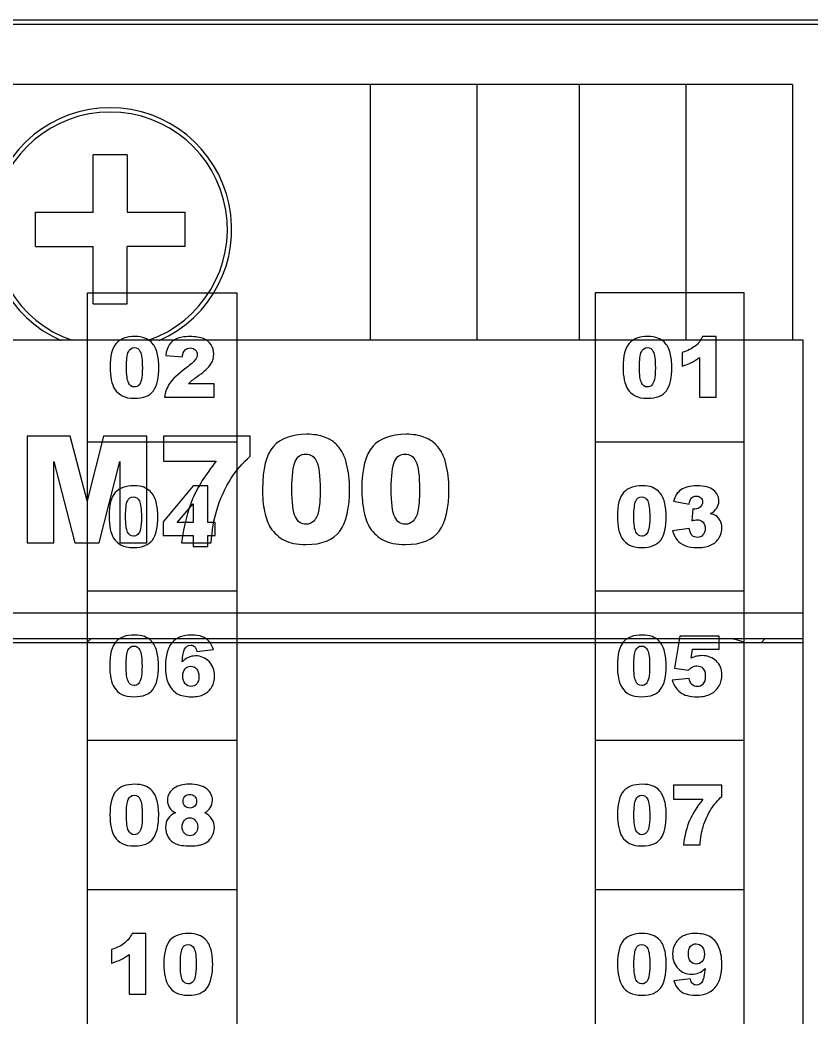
# Model space of a CAD drawing. Header units: millimetres. Extents: x 40 to 416, y -270 to 20.
# Drawn here: x 335.88 to 354.43, y -161.88 to -138.49 of the extents above; entities that cross this region are included whole.
import ezdxf

# ---------------------------------------------------------------- set-up
doc = ezdxf.new("R2010")
doc.units = ezdxf.units.MM
doc.layers.add('02___PRT_ALL_AXES', color=7, linetype='Continuous')
doc.layers.add('03___PRT_ALL_CURVES', color=7, linetype='Continuous')

# ---------------------------------------------------------------- blocks, each defined once
blk = doc.blocks.new('MOD_DIM780')
at = {"linetype": 'Continuous'}
for p, q in [((115.469, 131.511), (160.969, 131.511)), ((115.369, 131.411), (161.069, 131.411)), ((128.469, 51.611), (128.469, 125.111)), ((128.469, 125.111), (131.969, 125.111)), ((131.969, 125.111), (131.969, 51.611)), ((140.369, 125.111), (140.369, 51.611)), ((143.869, 125.111), (140.369, 125.111)), ((143.869, 51.611), (143.869, 125.111)), ((143.212, 124.085), (142.89, 124.085)), ((143.212, 122.661), (143.212, 124.085)), ((130.302, 123.638), (130.692, 123.606)), ((142.41, 123.709), (142.41, 123.39)), ((142.819, 123.594), (142.819, 122.661)), ((131.441, 122.978), (130.833, 122.978)), ((131.441, 122.661), (131.441, 122.978)), ((130.274, 122.661), (131.441, 122.661)), ((142.819, 122.661), (143.212, 122.661)), ((131.969, 121.611), (128.469, 121.611)), ((143.869, 121.611), (140.369, 121.611)), ((130.948, 120.585), (130.24, 119.742)), ((131.287, 120.585), (130.948, 120.585)), ((131.287, 119.724), (131.287, 120.585)), ((142.209, 120.222), (142.576, 120.156)), ((130.573, 119.724), (130.948, 120.164)), ((130.948, 120.164), (130.948, 119.724)), ((142.66, 120.043), (142.64, 119.765)), ((130.24, 119.742), (130.24, 119.422)), ((130.948, 119.724), (130.573, 119.724)), ((131.463, 119.724), (131.287, 119.724)), ((131.463, 119.422), (131.463, 119.724)), ((142.576, 119.582), (142.188, 119.53)), ((130.24, 119.422), (130.948, 119.422)), ((130.948, 119.422), (130.948, 119.161)), ((131.287, 119.161), (131.287, 119.422)), ((131.287, 119.422), (131.463, 119.422)), ((130.948, 119.161), (131.287, 119.161)), ((131.969, 118.111), (128.469, 118.111)), ((143.869, 118.111), (140.369, 118.111)), ((142.355, 117.061), (142.232, 116.308)), ((143.279, 117.061), (142.355, 117.061)), ((143.279, 116.75), (143.279, 117.061)), ((131.033, 116.698), (131.42, 116.746)), ((142.62, 116.54), (142.653, 116.75)), ((142.653, 116.75), (143.279, 116.75)), ((142.232, 116.308), (142.563, 116.26)), ((142.575, 116.067), (142.181, 116.024)), ((131.969, 114.611), (128.469, 114.611)), ((143.869, 114.611), (140.369, 114.611)), ((142.207, 113.561), (142.207, 113.232)), ((143.343, 113.561), (142.207, 113.561)), ((143.343, 113.298), (143.343, 113.561)), ((142.207, 113.232), (142.898, 113.232)), ((142.443, 112.161), (142.831, 112.161)), ((131.969, 111.111), (128.469, 111.111)), ((143.869, 111.111), (140.369, 111.111)), ((129.837, 110.085), (129.515, 110.085)), ((129.837, 108.661), (129.837, 110.085)), ((129.035, 109.709), (129.035, 109.39)), ((129.443, 109.594), (129.443, 108.661)), ((142.605, 109.024), (142.218, 108.975)), ((129.443, 108.661), (129.837, 108.661))]:
    blk.add_line(p, q, dxfattribs=at)
blk.add_arc((130.879, 113.208), 1.071, 270.0061, 282.0044, dxfattribs=at)
for points in [[(129.579, 124.085), (129.383, 124.085), (129.237, 124.031), (129.141, 123.925)], [(129.811, 124.049), (129.75, 124.072), (129.673, 124.085), (129.579, 124.085)], [(129.959, 123.959), (129.921, 123.996), (129.872, 124.026), (129.811, 124.049)], [(130.049, 123.841), (130.027, 123.882), (129.998, 123.921), (129.959, 123.959)], [(130.558, 124.035), (130.484, 124.002), (130.426, 123.955), (130.386, 123.894)], [(130.867, 124.085), (130.735, 124.085), (130.633, 124.067), (130.558, 124.035)], [(131.186, 124.037), (131.109, 124.068), (131.003, 124.085), (130.867, 124.085)], [(131.365, 123.894), (131.321, 123.959), (131.262, 124.006), (131.186, 124.037)], [(141.608, 124.085), (141.411, 124.085), (141.265, 124.031), (141.17, 123.925)], [(141.84, 124.049), (141.779, 124.072), (141.701, 124.085), (141.608, 124.085)], [(141.988, 123.959), (141.95, 123.996), (141.9, 124.026), (141.84, 124.049)], [(142.078, 123.841), (142.056, 123.882), (142.026, 123.921), (141.988, 123.959)], [(142.89, 124.085), (142.848, 123.997), (142.791, 123.922), (142.719, 123.863)], [(129.141, 123.925), (129.046, 123.818), (128.998, 123.632), (128.998, 123.366)], [(129.384, 123.365), (129.384, 123.541), (129.398, 123.662), (129.427, 123.727)], [(129.427, 123.727), (129.455, 123.792), (129.501, 123.826), (129.566, 123.826)], [(129.566, 123.826), (129.629, 123.826), (129.676, 123.793), (129.707, 123.729)], [(129.707, 123.729), (129.739, 123.665), (129.755, 123.54), (129.755, 123.355)], [(130.103, 123.698), (130.089, 123.752), (130.071, 123.8), (130.049, 123.841)], [(130.386, 123.894), (130.345, 123.832), (130.318, 123.747), (130.302, 123.638)], [(130.692, 123.606), (130.702, 123.684), (130.723, 123.74), (130.755, 123.771)], [(130.755, 123.771), (130.786, 123.802), (130.828, 123.818), (130.877, 123.818)], [(130.877, 123.818), (130.925, 123.818), (130.964, 123.803), (130.996, 123.772)], [(130.996, 123.772), (131.027, 123.742), (131.043, 123.705), (131.043, 123.663)], [(131.431, 123.677), (131.431, 123.757), (131.409, 123.829), (131.365, 123.894)], [(141.17, 123.925), (141.074, 123.818), (141.026, 123.632), (141.026, 123.366)], [(141.412, 123.365), (141.412, 123.541), (141.426, 123.662), (141.455, 123.727)], [(141.455, 123.727), (141.484, 123.792), (141.53, 123.826), (141.594, 123.826)], [(141.594, 123.826), (141.657, 123.826), (141.704, 123.793), (141.736, 123.729)], [(141.736, 123.729), (141.767, 123.665), (141.784, 123.54), (141.784, 123.355)], [(142.131, 123.698), (142.118, 123.752), (142.1, 123.8), (142.078, 123.841)], [(142.719, 123.863), (142.645, 123.803), (142.542, 123.751), (142.41, 123.709)], [(130.142, 123.371), (130.142, 123.484), (130.129, 123.593), (130.103, 123.698)], [(130.995, 123.539), (130.963, 123.494), (130.891, 123.429), (130.777, 123.345)], [(131.043, 123.663), (131.043, 123.623), (131.027, 123.582), (130.995, 123.539)], [(131.356, 123.432), (131.405, 123.51), (131.431, 123.591), (131.431, 123.677)], [(142.17, 123.371), (142.17, 123.484), (142.157, 123.593), (142.131, 123.698)], [(142.634, 123.476), (142.693, 123.506), (142.755, 123.545), (142.819, 123.594)], [(128.998, 123.366), (128.998, 123.258), (129.006, 123.159), (129.026, 123.069)], [(129.43, 123), (129.399, 123.065), (129.384, 123.187), (129.384, 123.365)], [(129.755, 123.355), (129.755, 123.228), (129.747, 123.134), (129.734, 123.075)], [(130.013, 122.813), (130.099, 122.931), (130.142, 123.117), (130.142, 123.371)], [(130.777, 123.345), (130.59, 123.207), (130.463, 123.087), (130.395, 122.985)], [(131.083, 123.177), (131.215, 123.269), (131.306, 123.354), (131.356, 123.432)], [(141.026, 123.366), (141.026, 123.258), (141.035, 123.159), (141.054, 123.069)], [(141.459, 123), (141.427, 123.065), (141.412, 123.187), (141.412, 123.365)], [(141.784, 123.355), (141.784, 123.228), (141.776, 123.134), (141.763, 123.075)], [(142.042, 122.813), (142.127, 122.931), (142.17, 123.117), (142.17, 123.371)], [(142.41, 123.39), (142.5, 123.417), (142.574, 123.446), (142.634, 123.476)], [(129.026, 123.069), (129.045, 122.98), (129.07, 122.91), (129.104, 122.858)], [(129.734, 123.075), (129.721, 123.015), (129.699, 122.971), (129.67, 122.943)], [(130.833, 122.978), (130.869, 123.012), (130.899, 123.041), (130.926, 123.062)], [(130.926, 123.062), (130.953, 123.084), (131.005, 123.122), (131.083, 123.177)], [(141.054, 123.069), (141.073, 122.98), (141.099, 122.91), (141.132, 122.858)], [(141.763, 123.075), (141.749, 123.015), (141.727, 122.971), (141.699, 122.943)], [(129.104, 122.858), (129.151, 122.786), (129.211, 122.73), (129.283, 122.693)], [(129.568, 122.902), (129.508, 122.902), (129.462, 122.935), (129.43, 123)], [(129.67, 122.943), (129.641, 122.916), (129.607, 122.902), (129.568, 122.902)], [(129.569, 122.637), (129.779, 122.637), (129.927, 122.695), (130.013, 122.813)], [(130.395, 122.985), (130.327, 122.884), (130.287, 122.775), (130.274, 122.661)], [(141.132, 122.858), (141.179, 122.786), (141.239, 122.73), (141.312, 122.693)], [(141.596, 122.902), (141.536, 122.902), (141.49, 122.935), (141.459, 123)], [(141.699, 122.943), (141.67, 122.916), (141.636, 122.902), (141.596, 122.902)], [(141.597, 122.637), (141.807, 122.637), (141.955, 122.695), (142.042, 122.813)], [(129.283, 122.693), (129.356, 122.656), (129.45, 122.637), (129.569, 122.637)], [(141.312, 122.693), (141.384, 122.656), (141.479, 122.637), (141.597, 122.637)], [(129.557, 120.585), (129.36, 120.585), (129.214, 120.531), (129.119, 120.425)], [(129.789, 120.549), (129.728, 120.572), (129.651, 120.585), (129.557, 120.585)], [(129.937, 120.459), (129.899, 120.496), (129.849, 120.526), (129.789, 120.549)], [(130.027, 120.341), (130.005, 120.382), (129.975, 120.421), (129.937, 120.459)], [(141.476, 120.585), (141.279, 120.585), (141.133, 120.531), (141.038, 120.425)], [(141.708, 120.549), (141.647, 120.572), (141.57, 120.585), (141.476, 120.585)], [(141.856, 120.459), (141.818, 120.496), (141.768, 120.526), (141.708, 120.549)], [(141.946, 120.341), (141.924, 120.382), (141.894, 120.421), (141.856, 120.459)], [(142.384, 120.491), (142.297, 120.428), (142.239, 120.338), (142.209, 120.222)], [(142.754, 120.585), (142.594, 120.585), (142.471, 120.553), (142.384, 120.491)], [(143.15, 120.482), (143.068, 120.55), (142.936, 120.585), (142.754, 120.585)], [(143.272, 120.225), (143.272, 120.329), (143.231, 120.414), (143.15, 120.482)], [(129.119, 120.425), (129.023, 120.318), (128.975, 120.132), (128.975, 119.866)], [(129.361, 119.865), (129.361, 120.041), (129.376, 120.162), (129.404, 120.227)], [(129.404, 120.227), (129.433, 120.292), (129.479, 120.326), (129.544, 120.326)], [(129.544, 120.326), (129.607, 120.326), (129.653, 120.293), (129.685, 120.229)], [(129.685, 120.229), (129.716, 120.165), (129.733, 120.04), (129.733, 119.855)], [(130.08, 120.198), (130.067, 120.252), (130.049, 120.3), (130.027, 120.341)], [(141.038, 120.425), (140.942, 120.318), (140.894, 120.132), (140.894, 119.866)], [(141.28, 119.865), (141.28, 120.041), (141.295, 120.162), (141.323, 120.227)], [(141.323, 120.227), (141.352, 120.292), (141.398, 120.326), (141.463, 120.326)], [(141.463, 120.326), (141.526, 120.326), (141.573, 120.293), (141.604, 120.229)], [(141.604, 120.229), (141.636, 120.165), (141.652, 120.04), (141.652, 119.855)], [(141.999, 120.198), (141.986, 120.252), (141.968, 120.3), (141.946, 120.341)], [(142.576, 120.156), (142.586, 120.225), (142.606, 120.273), (142.634, 120.301)], [(142.634, 120.301), (142.663, 120.329), (142.7, 120.343), (142.746, 120.343)], [(142.746, 120.343), (142.79, 120.343), (142.825, 120.33), (142.851, 120.304)], [(142.851, 120.304), (142.876, 120.279), (142.889, 120.245), (142.889, 120.203)], [(143.223, 120.061), (143.255, 120.11), (143.272, 120.164), (143.272, 120.225)], [(130.119, 119.871), (130.119, 119.984), (130.106, 120.093), (130.08, 120.198)], [(142.039, 119.871), (142.039, 119.984), (142.025, 120.093), (141.999, 120.198)], [(142.711, 120.038), (142.698, 120.038), (142.681, 120.039), (142.66, 120.043)], [(142.838, 120.087), (142.803, 120.055), (142.761, 120.038), (142.711, 120.038)], [(142.889, 120.203), (142.889, 120.158), (142.872, 120.119), (142.838, 120.087)], [(143.073, 119.932), (143.14, 119.969), (143.189, 120.012), (143.223, 120.061)], [(128.975, 119.866), (128.975, 119.758), (128.984, 119.659), (129.003, 119.569)], [(129.408, 119.5), (129.376, 119.565), (129.361, 119.687), (129.361, 119.865)], [(129.733, 119.855), (129.733, 119.728), (129.725, 119.634), (129.712, 119.575)], [(129.991, 119.313), (130.076, 119.431), (130.119, 119.617), (130.119, 119.871)], [(140.894, 119.866), (140.894, 119.758), (140.903, 119.659), (140.922, 119.569)], [(141.327, 119.5), (141.296, 119.565), (141.28, 119.687), (141.28, 119.865)], [(141.652, 119.855), (141.652, 119.728), (141.644, 119.634), (141.631, 119.575)], [(141.91, 119.313), (141.996, 119.431), (142.039, 119.617), (142.039, 119.871)], [(142.64, 119.765), (142.694, 119.78), (142.736, 119.788), (142.766, 119.788)], [(142.766, 119.788), (142.824, 119.788), (142.868, 119.77), (142.902, 119.734)], [(143.197, 119.885), (143.168, 119.903), (143.126, 119.919), (143.073, 119.932)], [(143.305, 119.772), (143.279, 119.819), (143.243, 119.857), (143.197, 119.885)], [(143.344, 119.605), (143.344, 119.67), (143.331, 119.725), (143.305, 119.772)], [(129.003, 119.569), (129.022, 119.48), (129.048, 119.41), (129.082, 119.358)], [(129.712, 119.575), (129.698, 119.515), (129.676, 119.471), (129.648, 119.443)], [(140.922, 119.569), (140.941, 119.48), (140.967, 119.41), (141.001, 119.358)], [(141.631, 119.575), (141.617, 119.515), (141.595, 119.471), (141.567, 119.443)], [(142.188, 119.53), (142.212, 119.442), (142.249, 119.37), (142.296, 119.313)], [(142.647, 119.419), (142.614, 119.449), (142.591, 119.504), (142.576, 119.582)], [(142.952, 119.584), (142.952, 119.52), (142.934, 119.469), (142.9, 119.431)], [(142.902, 119.734), (142.935, 119.698), (142.952, 119.649), (142.952, 119.584)], [(143.28, 119.37), (143.322, 119.444), (143.344, 119.523), (143.344, 119.605)], [(129.082, 119.358), (129.128, 119.286), (129.188, 119.23), (129.261, 119.193)], [(129.545, 119.402), (129.485, 119.402), (129.439, 119.435), (129.408, 119.5)], [(129.648, 119.443), (129.619, 119.416), (129.585, 119.402), (129.545, 119.402)], [(129.546, 119.137), (129.757, 119.137), (129.905, 119.195), (129.991, 119.313)], [(141.001, 119.358), (141.047, 119.286), (141.107, 119.23), (141.18, 119.193)], [(141.465, 119.402), (141.404, 119.402), (141.359, 119.435), (141.327, 119.5)], [(141.567, 119.443), (141.538, 119.416), (141.504, 119.402), (141.465, 119.402)], [(141.466, 119.137), (141.676, 119.137), (141.824, 119.195), (141.91, 119.313)], [(142.296, 119.313), (142.344, 119.255), (142.404, 119.211), (142.478, 119.182)], [(142.77, 119.374), (142.72, 119.374), (142.679, 119.388), (142.647, 119.419)], [(142.9, 119.431), (142.866, 119.393), (142.822, 119.374), (142.77, 119.374)], [(143.096, 119.197), (143.176, 119.237), (143.237, 119.295), (143.28, 119.37)], [(129.261, 119.193), (129.333, 119.156), (129.428, 119.137), (129.546, 119.137)], [(141.18, 119.193), (141.253, 119.156), (141.347, 119.137), (141.466, 119.137)], [(142.478, 119.182), (142.551, 119.152), (142.652, 119.137), (142.78, 119.137)], [(142.78, 119.137), (142.909, 119.137), (143.015, 119.158), (143.096, 119.197)], [(129.571, 117.085), (129.374, 117.085), (129.228, 117.031), (129.133, 116.925)], [(129.803, 117.049), (129.742, 117.072), (129.664, 117.085), (129.571, 117.085)], [(129.951, 116.959), (129.913, 116.996), (129.863, 117.026), (129.803, 117.049)], [(130.041, 116.841), (130.019, 116.882), (129.989, 116.921), (129.951, 116.959)], [(130.897, 117.085), (130.708, 117.085), (130.561, 117.025), (130.455, 116.908)], [(131.161, 117.045), (131.096, 117.071), (131.008, 117.085), (130.897, 117.085)], [(131.322, 116.932), (131.279, 116.982), (131.226, 117.02), (131.161, 117.045)], [(131.42, 116.746), (131.397, 116.82), (131.364, 116.883), (131.322, 116.932)], [(141.475, 117.085), (141.278, 117.085), (141.132, 117.031), (141.037, 116.925)], [(141.707, 117.049), (141.646, 117.072), (141.568, 117.085), (141.475, 117.085)], [(141.855, 116.959), (141.817, 116.996), (141.767, 117.026), (141.707, 117.049)], [(141.944, 116.841), (141.923, 116.882), (141.893, 116.921), (141.855, 116.959)], [(129.133, 116.925), (129.037, 116.818), (128.989, 116.632), (128.989, 116.366)], [(129.375, 116.365), (129.375, 116.541), (129.389, 116.662), (129.418, 116.727)], [(129.418, 116.727), (129.447, 116.792), (129.492, 116.826), (129.557, 116.826)], [(129.557, 116.826), (129.62, 116.826), (129.667, 116.793), (129.699, 116.729)], [(129.699, 116.729), (129.73, 116.665), (129.747, 116.54), (129.747, 116.355)], [(130.094, 116.698), (130.081, 116.752), (130.063, 116.8), (130.041, 116.841)], [(130.133, 116.371), (130.133, 116.484), (130.12, 116.593), (130.094, 116.698)], [(130.455, 116.908), (130.348, 116.79), (130.296, 116.605), (130.296, 116.353)], [(130.69, 116.456), (130.701, 116.606), (130.721, 116.704), (130.746, 116.751)], [(130.746, 116.751), (130.781, 116.813), (130.83, 116.846), (130.893, 116.846)], [(130.893, 116.846), (130.928, 116.846), (130.957, 116.834), (130.981, 116.812)], [(130.981, 116.812), (131.005, 116.789), (131.022, 116.751), (131.033, 116.698)], [(141.037, 116.925), (140.941, 116.818), (140.893, 116.632), (140.893, 116.366)], [(141.279, 116.365), (141.279, 116.541), (141.293, 116.662), (141.322, 116.727)], [(141.322, 116.727), (141.35, 116.792), (141.396, 116.826), (141.461, 116.826)], [(141.461, 116.826), (141.524, 116.826), (141.571, 116.793), (141.603, 116.729)], [(141.603, 116.729), (141.634, 116.665), (141.65, 116.54), (141.65, 116.355)], [(141.998, 116.698), (141.985, 116.752), (141.966, 116.8), (141.944, 116.841)], [(142.037, 116.371), (142.037, 116.484), (142.024, 116.593), (141.998, 116.698)], [(130.833, 116.56), (130.784, 116.537), (130.736, 116.503), (130.69, 116.456)], [(131.003, 116.595), (130.938, 116.595), (130.882, 116.583), (130.833, 116.56)], [(131.319, 116.461), (131.233, 116.55), (131.127, 116.595), (131.003, 116.595)], [(142.748, 116.586), (142.706, 116.576), (142.663, 116.56), (142.62, 116.54)], [(142.874, 116.601), (142.832, 116.601), (142.79, 116.596), (142.748, 116.586)], [(143.214, 116.474), (143.127, 116.558), (143.013, 116.601), (142.874, 116.601)], [(143.345, 116.154), (143.345, 116.282), (143.301, 116.389), (143.214, 116.474)], [(128.989, 116.366), (128.989, 116.258), (128.998, 116.159), (129.017, 116.069)], [(129.422, 116), (129.39, 116.065), (129.375, 116.187), (129.375, 116.365)], [(129.747, 116.355), (129.747, 116.228), (129.739, 116.134), (129.726, 116.075)], [(130.005, 115.813), (130.09, 115.931), (130.133, 116.117), (130.133, 116.371)], [(130.296, 116.353), (130.296, 116.18), (130.32, 116.042), (130.371, 115.937)], [(130.703, 116.122), (130.703, 116.196), (130.722, 116.254), (130.758, 116.294)], [(130.758, 116.294), (130.794, 116.334), (130.84, 116.354), (130.894, 116.354)], [(130.894, 116.354), (130.947, 116.354), (130.991, 116.333), (131.027, 116.292)], [(131.027, 116.292), (131.062, 116.25), (131.081, 116.19), (131.081, 116.111)], [(131.449, 116.122), (131.449, 116.259), (131.405, 116.371), (131.319, 116.461)], [(140.893, 116.366), (140.893, 116.258), (140.902, 116.159), (140.921, 116.069)], [(141.326, 116), (141.294, 116.065), (141.279, 116.187), (141.279, 116.365)], [(141.65, 116.355), (141.65, 116.228), (141.643, 116.134), (141.629, 116.075)], [(141.908, 115.813), (141.994, 115.931), (142.037, 116.117), (142.037, 116.371)], [(142.563, 116.26), (142.594, 116.295), (142.623, 116.32), (142.649, 116.333)], [(142.649, 116.333), (142.684, 116.351), (142.72, 116.361), (142.758, 116.361)], [(142.758, 116.361), (142.817, 116.361), (142.864, 116.341), (142.9, 116.302)], [(142.9, 116.302), (142.936, 116.263), (142.954, 116.202), (142.954, 116.119)], [(129.017, 116.069), (129.036, 115.98), (129.062, 115.91), (129.095, 115.858)], [(129.559, 115.902), (129.499, 115.902), (129.453, 115.935), (129.422, 116)], [(129.726, 116.075), (129.712, 116.015), (129.69, 115.971), (129.662, 115.943)], [(130.761, 115.943), (130.723, 115.986), (130.703, 116.046), (130.703, 116.122)], [(131.081, 116.111), (131.081, 116.034), (131.063, 115.976), (131.029, 115.937)], [(131.383, 115.869), (131.427, 115.945), (131.449, 116.029), (131.449, 116.122)], [(140.921, 116.069), (140.94, 115.98), (140.966, 115.91), (140.999, 115.858)], [(141.463, 115.902), (141.403, 115.902), (141.357, 115.935), (141.326, 116)], [(141.629, 116.075), (141.616, 116.015), (141.594, 115.971), (141.565, 115.943)], [(142.181, 116.024), (142.2, 115.958), (142.224, 115.903), (142.253, 115.859)], [(142.641, 115.922), (142.606, 115.955), (142.584, 116.004), (142.575, 116.067)], [(142.954, 116.119), (142.954, 116.037), (142.936, 115.976), (142.9, 115.935)], [(143.278, 115.894), (143.323, 115.977), (143.345, 116.064), (143.345, 116.154)], [(129.095, 115.858), (129.142, 115.786), (129.202, 115.73), (129.275, 115.693)], [(129.662, 115.943), (129.633, 115.916), (129.598, 115.902), (129.559, 115.902)], [(129.56, 115.637), (129.77, 115.637), (129.918, 115.695), (130.005, 115.813)], [(130.371, 115.937), (130.422, 115.832), (130.489, 115.756), (130.574, 115.708)], [(130.901, 115.879), (130.846, 115.879), (130.799, 115.9), (130.761, 115.943)], [(131.029, 115.937), (130.995, 115.898), (130.952, 115.879), (130.901, 115.879)], [(131.202, 115.695), (131.279, 115.734), (131.339, 115.792), (131.383, 115.869)], [(140.999, 115.858), (141.046, 115.786), (141.106, 115.73), (141.179, 115.693)], [(141.565, 115.943), (141.537, 115.916), (141.502, 115.902), (141.463, 115.902)], [(141.464, 115.637), (141.674, 115.637), (141.822, 115.695), (141.908, 115.813)], [(142.253, 115.859), (142.282, 115.815), (142.319, 115.775), (142.365, 115.741)], [(142.767, 115.874), (142.718, 115.874), (142.676, 115.89), (142.641, 115.922)], [(142.9, 115.935), (142.865, 115.894), (142.82, 115.874), (142.767, 115.874)], [(143.087, 115.703), (143.169, 115.747), (143.233, 115.81), (143.278, 115.894)], [(129.275, 115.693), (129.347, 115.656), (129.442, 115.637), (129.56, 115.637)], [(130.574, 115.708), (130.659, 115.661), (130.771, 115.637), (130.912, 115.637)], [(130.912, 115.637), (131.028, 115.637), (131.125, 115.657), (131.202, 115.695)], [(141.179, 115.693), (141.251, 115.656), (141.346, 115.637), (141.464, 115.637)], [(142.365, 115.741), (142.41, 115.707), (142.467, 115.68), (142.533, 115.663)], [(142.533, 115.663), (142.599, 115.646), (142.678, 115.637), (142.771, 115.637)], [(142.771, 115.637), (142.898, 115.637), (143.004, 115.659), (143.087, 115.703)], [(129.138, 113.425), (129.043, 113.318), (128.995, 113.132), (128.995, 112.866)], [(129.577, 113.585), (129.38, 113.585), (129.234, 113.531), (129.138, 113.425)], [(129.809, 113.549), (129.747, 113.572), (129.67, 113.585), (129.577, 113.585)], [(129.957, 113.459), (129.918, 113.496), (129.869, 113.526), (129.809, 113.549)], [(130.046, 113.341), (130.024, 113.382), (129.995, 113.421), (129.957, 113.459)], [(130.508, 113.498), (130.397, 113.424), (130.342, 113.328), (130.342, 113.211)], [(130.849, 113.585), (130.707, 113.585), (130.594, 113.556), (130.508, 113.498)], [(131.263, 113.477), (131.173, 113.548), (131.036, 113.585), (130.849, 113.585)], [(131.398, 113.208), (131.398, 113.316), (131.353, 113.406), (131.263, 113.477)], [(141.039, 113.425), (140.944, 113.318), (140.896, 113.132), (140.896, 112.866)], [(141.477, 113.585), (141.281, 113.585), (141.135, 113.531), (141.039, 113.425)], [(141.709, 113.549), (141.648, 113.572), (141.571, 113.585), (141.477, 113.585)], [(141.858, 113.459), (141.819, 113.496), (141.77, 113.526), (141.709, 113.549)], [(141.947, 113.341), (141.925, 113.382), (141.896, 113.421), (141.858, 113.459)], [(129.381, 112.865), (129.381, 113.041), (129.395, 113.162), (129.424, 113.227)], [(129.424, 113.227), (129.452, 113.292), (129.498, 113.326), (129.563, 113.326)], [(129.563, 113.326), (129.626, 113.326), (129.673, 113.293), (129.704, 113.229)], [(129.704, 113.229), (129.736, 113.165), (129.752, 113.04), (129.752, 112.855)], [(130.1, 113.198), (130.086, 113.252), (130.068, 113.3), (130.046, 113.341)], [(130.139, 112.871), (130.139, 112.984), (130.126, 113.093), (130.1, 113.198)], [(130.342, 113.211), (130.342, 113.14), (130.362, 113.077), (130.4, 113.022)], [(130.708, 113.188), (130.708, 113.235), (130.723, 113.273), (130.752, 113.303)], [(130.753, 113.071), (130.723, 113.1), (130.708, 113.14), (130.708, 113.188)], [(130.752, 113.303), (130.782, 113.332), (130.82, 113.348), (130.868, 113.348)], [(130.868, 113.348), (130.914, 113.348), (130.952, 113.332), (130.982, 113.302)], [(130.982, 113.302), (131.012, 113.271), (131.027, 113.232), (131.027, 113.184)], [(131.344, 113.032), (131.38, 113.086), (131.398, 113.145), (131.398, 113.208)], [(141.282, 112.865), (141.282, 113.041), (141.296, 113.162), (141.325, 113.227)], [(141.325, 113.227), (141.353, 113.292), (141.399, 113.326), (141.464, 113.326)], [(141.464, 113.326), (141.527, 113.326), (141.574, 113.293), (141.605, 113.229)], [(141.605, 113.229), (141.637, 113.165), (141.653, 113.04), (141.653, 112.855)], [(142.001, 113.198), (141.987, 113.252), (141.969, 113.3), (141.947, 113.341)], [(142.04, 112.871), (142.04, 112.984), (142.027, 113.093), (142.001, 113.198)], [(142.898, 113.232), (142.756, 113.056), (142.652, 112.89), (142.587, 112.736)], [(143.095, 113.009), (143.161, 113.112), (143.243, 113.208), (143.343, 113.298)], [(130.4, 113.022), (130.427, 112.982), (130.472, 112.946), (130.533, 112.913)], [(130.874, 113.027), (130.824, 113.027), (130.784, 113.041), (130.753, 113.071)], [(130.984, 113.071), (130.956, 113.041), (130.918, 113.027), (130.874, 113.027)], [(131.027, 113.184), (131.027, 113.138), (131.013, 113.099), (130.984, 113.071)], [(131.218, 112.913), (131.275, 112.951), (131.317, 112.991), (131.344, 113.032)], [(142.904, 112.588), (142.951, 112.742), (143.015, 112.883), (143.095, 113.009)], [(128.995, 112.866), (128.995, 112.758), (129.004, 112.659), (129.023, 112.569)], [(129.428, 112.5), (129.396, 112.565), (129.381, 112.687), (129.381, 112.865)], [(129.752, 112.855), (129.752, 112.728), (129.745, 112.634), (129.731, 112.575)], [(130.01, 112.313), (130.096, 112.431), (130.139, 112.617), (130.139, 112.871)], [(130.357, 112.78), (130.319, 112.723), (130.299, 112.654), (130.299, 112.572)], [(130.533, 112.913), (130.453, 112.882), (130.395, 112.838), (130.357, 112.78)], [(130.687, 112.586), (130.687, 112.651), (130.704, 112.702), (130.741, 112.74)], [(130.741, 112.74), (130.777, 112.779), (130.819, 112.798), (130.868, 112.798)], [(130.868, 112.798), (130.916, 112.798), (130.959, 112.778), (130.996, 112.738)], [(130.996, 112.738), (131.034, 112.698), (131.053, 112.648), (131.053, 112.587)], [(131.387, 112.769), (131.35, 112.828), (131.294, 112.877), (131.218, 112.913)], [(131.444, 112.57), (131.444, 112.643), (131.424, 112.709), (131.387, 112.769)], [(140.896, 112.866), (140.896, 112.758), (140.904, 112.659), (140.924, 112.569)], [(141.329, 112.5), (141.297, 112.565), (141.282, 112.687), (141.282, 112.865)], [(141.653, 112.855), (141.653, 112.728), (141.646, 112.634), (141.632, 112.575)], [(141.911, 112.313), (141.997, 112.431), (142.04, 112.617), (142.04, 112.871)], [(142.587, 112.736), (142.521, 112.581), (142.474, 112.389), (142.443, 112.161)], [(129.023, 112.569), (129.042, 112.48), (129.068, 112.41), (129.101, 112.358)], [(129.565, 112.402), (129.505, 112.402), (129.459, 112.435), (129.428, 112.5)], [(129.731, 112.575), (129.718, 112.515), (129.696, 112.471), (129.667, 112.443)], [(130.299, 112.572), (130.299, 112.488), (130.32, 112.412), (130.36, 112.344)], [(130.743, 112.434), (130.705, 112.473), (130.687, 112.524), (130.687, 112.586)], [(131.053, 112.587), (131.053, 112.525), (131.034, 112.475), (130.997, 112.435)], [(131.395, 112.374), (131.427, 112.435), (131.444, 112.5), (131.444, 112.57)], [(140.924, 112.569), (140.943, 112.48), (140.968, 112.41), (141.002, 112.358)], [(141.466, 112.402), (141.406, 112.402), (141.36, 112.435), (141.329, 112.5)], [(141.632, 112.575), (141.619, 112.515), (141.597, 112.471), (141.568, 112.443)], [(142.831, 112.161), (142.843, 112.325), (142.868, 112.467), (142.904, 112.588)], [(129.101, 112.358), (129.148, 112.286), (129.208, 112.23), (129.28, 112.193)], [(129.667, 112.443), (129.639, 112.416), (129.604, 112.402), (129.565, 112.402)], [(129.566, 112.137), (129.776, 112.137), (129.924, 112.195), (130.01, 112.313)], [(130.36, 112.344), (130.401, 112.275), (130.461, 112.224), (130.539, 112.189)], [(130.872, 112.376), (130.824, 112.376), (130.781, 112.395), (130.743, 112.434)], [(130.997, 112.435), (130.96, 112.395), (130.918, 112.376), (130.872, 112.376)], [(131.277, 112.233), (131.323, 112.266), (131.362, 112.313), (131.395, 112.374)], [(141.002, 112.358), (141.049, 112.286), (141.109, 112.23), (141.181, 112.193)], [(141.568, 112.443), (141.54, 112.416), (141.505, 112.402), (141.466, 112.402)], [(141.467, 112.137), (141.677, 112.137), (141.825, 112.195), (141.911, 112.313)], [(129.28, 112.193), (129.353, 112.156), (129.448, 112.137), (129.566, 112.137)], [(130.539, 112.189), (130.617, 112.155), (130.73, 112.137), (130.879, 112.137)], [(131.102, 112.16), (131.171, 112.175), (131.23, 112.2), (131.277, 112.233)], [(141.181, 112.193), (141.254, 112.156), (141.349, 112.137), (141.467, 112.137)], [(129.515, 110.085), (129.473, 109.997), (129.416, 109.922), (129.343, 109.863)], [(130.403, 109.925), (130.308, 109.818), (130.26, 109.632), (130.26, 109.366)], [(130.841, 110.085), (130.645, 110.085), (130.499, 110.031), (130.403, 109.925)], [(131.073, 110.049), (131.012, 110.072), (130.935, 110.085), (130.841, 110.085)], [(131.221, 109.959), (131.183, 109.996), (131.134, 110.026), (131.073, 110.049)], [(131.311, 109.841), (131.289, 109.882), (131.26, 109.921), (131.221, 109.959)], [(141.04, 109.925), (140.944, 109.818), (140.896, 109.632), (140.896, 109.366)], [(141.478, 110.085), (141.281, 110.085), (141.135, 110.031), (141.04, 109.925)], [(141.71, 110.049), (141.649, 110.072), (141.572, 110.085), (141.478, 110.085)], [(141.858, 109.959), (141.82, 109.996), (141.77, 110.026), (141.71, 110.049)], [(141.948, 109.841), (141.926, 109.882), (141.896, 109.921), (141.858, 109.959)], [(142.436, 110.026), (142.358, 109.986), (142.298, 109.929), (142.254, 109.853)], [(142.726, 110.085), (142.61, 110.085), (142.512, 110.065), (142.436, 110.026)], [(143.063, 110.012), (142.978, 110.06), (142.866, 110.085), (142.726, 110.085)], [(143.266, 109.783), (143.215, 109.888), (143.147, 109.964), (143.063, 110.012)], [(129.343, 109.863), (129.27, 109.803), (129.166, 109.751), (129.035, 109.709)], [(130.646, 109.365), (130.646, 109.541), (130.66, 109.662), (130.689, 109.727)], [(130.689, 109.727), (130.717, 109.792), (130.763, 109.826), (130.828, 109.826)], [(130.828, 109.826), (130.891, 109.826), (130.938, 109.793), (130.969, 109.729)], [(130.969, 109.729), (131.001, 109.665), (131.017, 109.54), (131.017, 109.355)], [(131.365, 109.698), (131.351, 109.752), (131.333, 109.8), (131.311, 109.841)], [(131.404, 109.371), (131.404, 109.484), (131.391, 109.593), (131.365, 109.698)], [(141.282, 109.365), (141.282, 109.541), (141.297, 109.662), (141.325, 109.727)], [(141.325, 109.727), (141.354, 109.792), (141.4, 109.826), (141.465, 109.826)], [(141.465, 109.826), (141.528, 109.826), (141.574, 109.793), (141.606, 109.729)], [(141.606, 109.729), (141.637, 109.665), (141.654, 109.54), (141.654, 109.355)], [(142.001, 109.698), (141.988, 109.752), (141.97, 109.8), (141.948, 109.841)], [(142.04, 109.371), (142.04, 109.484), (142.027, 109.593), (142.001, 109.698)], [(142.254, 109.853), (142.21, 109.776), (142.188, 109.691), (142.188, 109.598)], [(142.558, 109.609), (142.558, 109.686), (142.574, 109.745), (142.609, 109.784)], [(142.609, 109.784), (142.643, 109.822), (142.686, 109.842), (142.738, 109.842)], [(142.738, 109.842), (142.792, 109.842), (142.839, 109.82), (142.877, 109.777)], [(142.877, 109.777), (142.915, 109.734), (142.934, 109.675), (142.934, 109.599)], [(143.342, 109.368), (143.342, 109.54), (143.316, 109.678), (143.266, 109.783)], [(129.035, 109.39), (129.124, 109.417), (129.199, 109.446), (129.258, 109.476)], [(129.258, 109.476), (129.317, 109.506), (129.379, 109.545), (129.443, 109.594)], [(142.188, 109.598), (142.188, 109.462), (142.231, 109.349), (142.317, 109.26)], [(142.61, 109.429), (142.575, 109.471), (142.558, 109.531), (142.558, 109.609)], [(142.934, 109.599), (142.934, 109.525), (142.916, 109.468), (142.88, 109.428)], [(130.26, 109.366), (130.26, 109.258), (130.268, 109.159), (130.288, 109.069)], [(130.692, 109), (130.661, 109.065), (130.646, 109.187), (130.646, 109.365)], [(131.017, 109.355), (131.017, 109.228), (131.009, 109.134), (130.996, 109.075)], [(131.275, 108.813), (131.361, 108.931), (131.404, 109.117), (131.404, 109.371)], [(140.896, 109.366), (140.896, 109.258), (140.905, 109.159), (140.924, 109.069)], [(141.329, 109), (141.297, 109.065), (141.282, 109.187), (141.282, 109.365)], [(141.654, 109.355), (141.654, 109.228), (141.646, 109.134), (141.633, 109.075)], [(141.912, 108.813), (141.997, 108.931), (142.04, 109.117), (142.04, 109.371)], [(142.317, 109.26), (142.403, 109.171), (142.509, 109.127), (142.635, 109.127)], [(142.743, 109.367), (142.69, 109.367), (142.646, 109.387), (142.61, 109.429)], [(142.88, 109.428), (142.844, 109.387), (142.798, 109.367), (142.743, 109.367)], [(142.805, 109.16), (142.854, 109.182), (142.902, 109.217), (142.949, 109.265)], [(142.949, 109.265), (142.935, 109.114), (142.916, 109.016), (142.891, 108.97)], [(143.182, 108.813), (143.289, 108.93), (143.342, 109.115), (143.342, 109.368)], [(130.288, 109.069), (130.307, 108.98), (130.332, 108.91), (130.366, 108.858)], [(130.83, 108.902), (130.77, 108.902), (130.724, 108.935), (130.692, 109)], [(130.996, 109.075), (130.983, 109.015), (130.961, 108.971), (130.932, 108.943)], [(140.924, 109.069), (140.943, 108.98), (140.969, 108.91), (141.003, 108.858)], [(141.467, 108.902), (141.406, 108.902), (141.36, 108.935), (141.329, 109)], [(141.633, 109.075), (141.619, 109.015), (141.597, 108.971), (141.569, 108.943)], [(142.656, 108.908), (142.632, 108.931), (142.614, 108.969), (142.605, 109.024)], [(142.635, 109.127), (142.699, 109.127), (142.756, 109.137), (142.805, 109.16)], [(130.366, 108.858), (130.413, 108.786), (130.473, 108.73), (130.545, 108.693)], [(130.932, 108.943), (130.903, 108.916), (130.869, 108.902), (130.83, 108.902)], [(130.831, 108.637), (131.041, 108.637), (131.189, 108.695), (131.275, 108.813)], [(141.003, 108.858), (141.049, 108.786), (141.109, 108.73), (141.182, 108.693)], [(141.569, 108.943), (141.54, 108.916), (141.506, 108.902), (141.467, 108.902)], [(141.467, 108.637), (141.678, 108.637), (141.826, 108.695), (141.912, 108.813)], [(142.218, 108.975), (142.241, 108.9), (142.273, 108.838), (142.316, 108.788)], [(142.316, 108.788), (142.358, 108.739), (142.412, 108.701), (142.477, 108.675)], [(142.745, 108.876), (142.71, 108.876), (142.68, 108.886), (142.656, 108.908)], [(142.74, 108.637), (142.929, 108.637), (143.076, 108.695), (143.182, 108.813)], [(142.891, 108.97), (142.856, 108.907), (142.807, 108.876), (142.745, 108.876)], [(130.545, 108.693), (130.618, 108.656), (130.712, 108.637), (130.831, 108.637)], [(141.182, 108.693), (141.254, 108.656), (141.349, 108.637), (141.467, 108.637)], [(142.477, 108.675), (142.541, 108.65), (142.629, 108.637), (142.74, 108.637)]]:
    blk.add_open_spline(points, degree=3, dxfattribs=at)
blk = doc.blocks.new('MOD_DMM700')
at = {"color": 7, "linetype": 'Continuous'}
for p, q in [((32, 130), (32, 124)), ((15.6, 127), (15.6, 128.35)), ((16.4, 128.35), (15.6, 128.35)), ((16.4, 128.35), (16.4, 127)), ((14.25, 126.2), (14.25, 127)), ((14.25, 127), (15.6, 127)), ((16.4, 127), (17.75, 127)), ((17.75, 127), (17.75, 126.2)), ((14.25, 126.2), (15.6, 126.2)), ((15.6, 124.85), (15.6, 126.2)), ((16.4, 124.85), (16.4, 126.2)), ((17.75, 126.2), (16.4, 126.2)), ((15.6, 124.85), (16.4, 124.85)), ((32.25, 124), (-0.25, 124)), ((32.25, 6), (32.25, 124)), ((32.25, 117.6), (-0.25, 117.6)), ((-0.25, 117), (32.25, 117)), ((32.25, 116.9), (-0.25, 116.9))]:
    blk.add_line(p, q, dxfattribs=at)
at = {"color": 2, "linetype": 'Continuous'}
for p, q in [((15.455, 116.9), (15.555, 117)), ((31.261, 116.9), (31.361, 117))]:
    blk.add_line(p, q, dxfattribs=at)
at = {"color": 7, "linetype": 'Continuous'}
for centre, radius, start, end in [((16, 126.6), 2.85, 293.7203, 246.2797), ((16, 126.6), 2.75, 288.8396, 251.1604), ((30.45, 116), 1, 65.5492, 90)]:
    blk.add_arc(centre, radius, start, end, dxfattribs=at)
at = {"layer": '02___PRT_ALL_AXES', "color": 7, "linetype": 'Continuous'}
for p, q in [((32, 130), (0, 130)), ((22.1, 130), (22.1, 124)), ((24.6, 130), (24.6, 124)), ((27, 130), (27, 124)), ((29.5, 130), (29.5, 124))]:
    blk.add_line(p, q, dxfattribs=at)
at = {"layer": '03___PRT_ALL_CURVES', "color": 4, "linetype": 'Continuous'}
for p, q in [((14.05, 121.75), (14.05, 119.25)), ((15.065, 121.75), (14.05, 121.75)), ((15.457, 120.229), (15.065, 121.75)), ((15.846, 121.75), (15.457, 120.229)), ((16.862, 121.75), (15.846, 121.75)), ((16.862, 119.25), (16.862, 121.75)), ((17.254, 121.75), (17.254, 121.163)), ((19.282, 121.75), (17.254, 121.75)), ((19.282, 121.281), (19.282, 121.75)), ((14.683, 119.25), (14.683, 121.157)), ((14.683, 121.157), (15.169, 119.25)), ((15.742, 119.25), (16.229, 121.157)), ((16.229, 121.157), (16.229, 119.25)), ((17.254, 121.163), (18.489, 121.163)), ((14.05, 119.25), (14.683, 119.25)), ((15.169, 119.25), (15.742, 119.25)), ((16.229, 119.25), (16.862, 119.25)), ((17.675, 119.25), (18.368, 119.25))]:
    blk.add_line(p, q, dxfattribs=at)
for points in [[(20.61, 121.793), (20.259, 121.793), (19.998, 121.697), (19.828, 121.507)], [(21.025, 121.729), (20.916, 121.77), (20.777, 121.793), (20.61, 121.793)], [(21.289, 121.568), (21.221, 121.634), (21.132, 121.689), (21.025, 121.729)], [(22.94, 121.793), (22.589, 121.793), (22.328, 121.697), (22.157, 121.507)], [(23.354, 121.729), (23.245, 121.77), (23.107, 121.793), (22.94, 121.793)], [(23.619, 121.568), (23.55, 121.634), (23.462, 121.689), (23.354, 121.729)], [(19.828, 121.507), (19.657, 121.317), (19.572, 120.984), (19.572, 120.51)], [(21.449, 121.358), (21.41, 121.431), (21.357, 121.501), (21.289, 121.568)], [(22.157, 121.507), (21.987, 121.317), (21.901, 120.984), (21.901, 120.51)], [(23.779, 121.358), (23.74, 121.431), (23.687, 121.501), (23.619, 121.568)], [(18.489, 121.163), (18.235, 120.848), (18.049, 120.553), (17.932, 120.277)], [(18.84, 120.764), (18.958, 120.948), (19.105, 121.121), (19.282, 121.281)], [(20.261, 120.509), (20.261, 120.822), (20.286, 121.039), (20.337, 121.155)], [(20.337, 121.155), (20.389, 121.271), (20.47, 121.33), (20.586, 121.33)], [(20.586, 121.33), (20.699, 121.33), (20.783, 121.273), (20.839, 121.158)], [(20.839, 121.158), (20.895, 121.044), (20.924, 120.821), (20.924, 120.49)], [(21.545, 121.102), (21.521, 121.199), (21.489, 121.284), (21.449, 121.358)], [(22.59, 120.509), (22.59, 120.822), (22.616, 121.039), (22.667, 121.155)], [(22.667, 121.155), (22.718, 121.271), (22.8, 121.33), (22.916, 121.33)], [(22.916, 121.33), (23.028, 121.33), (23.112, 121.273), (23.168, 121.158)], [(23.168, 121.158), (23.225, 121.044), (23.254, 120.821), (23.254, 120.49)], [(23.874, 121.102), (23.85, 121.199), (23.818, 121.284), (23.779, 121.358)], [(21.615, 120.519), (21.615, 120.72), (21.591, 120.914), (21.545, 121.102)], [(23.944, 120.519), (23.944, 120.72), (23.92, 120.914), (23.874, 121.102)], [(18.499, 120.013), (18.583, 120.289), (18.697, 120.539), (18.84, 120.764)], [(19.572, 120.51), (19.572, 120.316), (19.587, 120.14), (19.621, 119.98)], [(20.344, 119.855), (20.288, 119.971), (20.261, 120.19), (20.261, 120.509)], [(20.924, 120.49), (20.924, 120.263), (20.91, 120.096), (20.887, 119.99)], [(21.385, 119.523), (21.538, 119.733), (21.615, 120.065), (21.615, 120.519)], [(21.901, 120.51), (21.901, 120.316), (21.917, 120.14), (21.951, 119.98)], [(22.674, 119.855), (22.617, 119.971), (22.59, 120.19), (22.59, 120.509)], [(23.254, 120.49), (23.254, 120.263), (23.24, 120.096), (23.216, 119.99)], [(23.714, 119.523), (23.867, 119.733), (23.944, 120.065), (23.944, 120.519)], [(17.932, 120.277), (17.815, 120), (17.73, 119.658), (17.675, 119.25)], [(18.368, 119.25), (18.39, 119.543), (18.434, 119.797), (18.499, 120.013)], [(19.621, 119.98), (19.655, 119.82), (19.701, 119.695), (19.761, 119.602)], [(20.887, 119.99), (20.863, 119.883), (20.823, 119.804), (20.772, 119.755)], [(21.951, 119.98), (21.985, 119.82), (22.031, 119.695), (22.091, 119.602)], [(23.216, 119.99), (23.192, 119.883), (23.153, 119.804), (23.102, 119.755)], [(20.59, 119.681), (20.482, 119.681), (20.401, 119.739), (20.344, 119.855)], [(20.772, 119.755), (20.721, 119.705), (20.66, 119.681), (20.59, 119.681)], [(22.919, 119.681), (22.812, 119.681), (22.73, 119.739), (22.674, 119.855)], [(23.102, 119.755), (23.051, 119.705), (22.989, 119.681), (22.919, 119.681)], [(19.761, 119.602), (19.845, 119.473), (19.952, 119.374), (20.082, 119.308)], [(20.592, 119.207), (20.967, 119.207), (21.231, 119.311), (21.385, 119.523)], [(22.091, 119.602), (22.174, 119.473), (22.282, 119.374), (22.411, 119.308)], [(22.921, 119.207), (23.296, 119.207), (23.561, 119.311), (23.714, 119.523)], [(20.082, 119.308), (20.211, 119.241), (20.38, 119.207), (20.592, 119.207)], [(22.411, 119.308), (22.541, 119.241), (22.71, 119.207), (22.921, 119.207)]]:
    blk.add_open_spline(points, degree=3, dxfattribs=at)

msp = doc.modelspace()

# ---------------------------------------------------------------- block references
for name, p in [('MOD_DIM780', (209, -270)), ('MOD_DMM700', (322, -270))]:
    msp.add_blockref(name, p)

doc.saveas('drawing.dxf')
